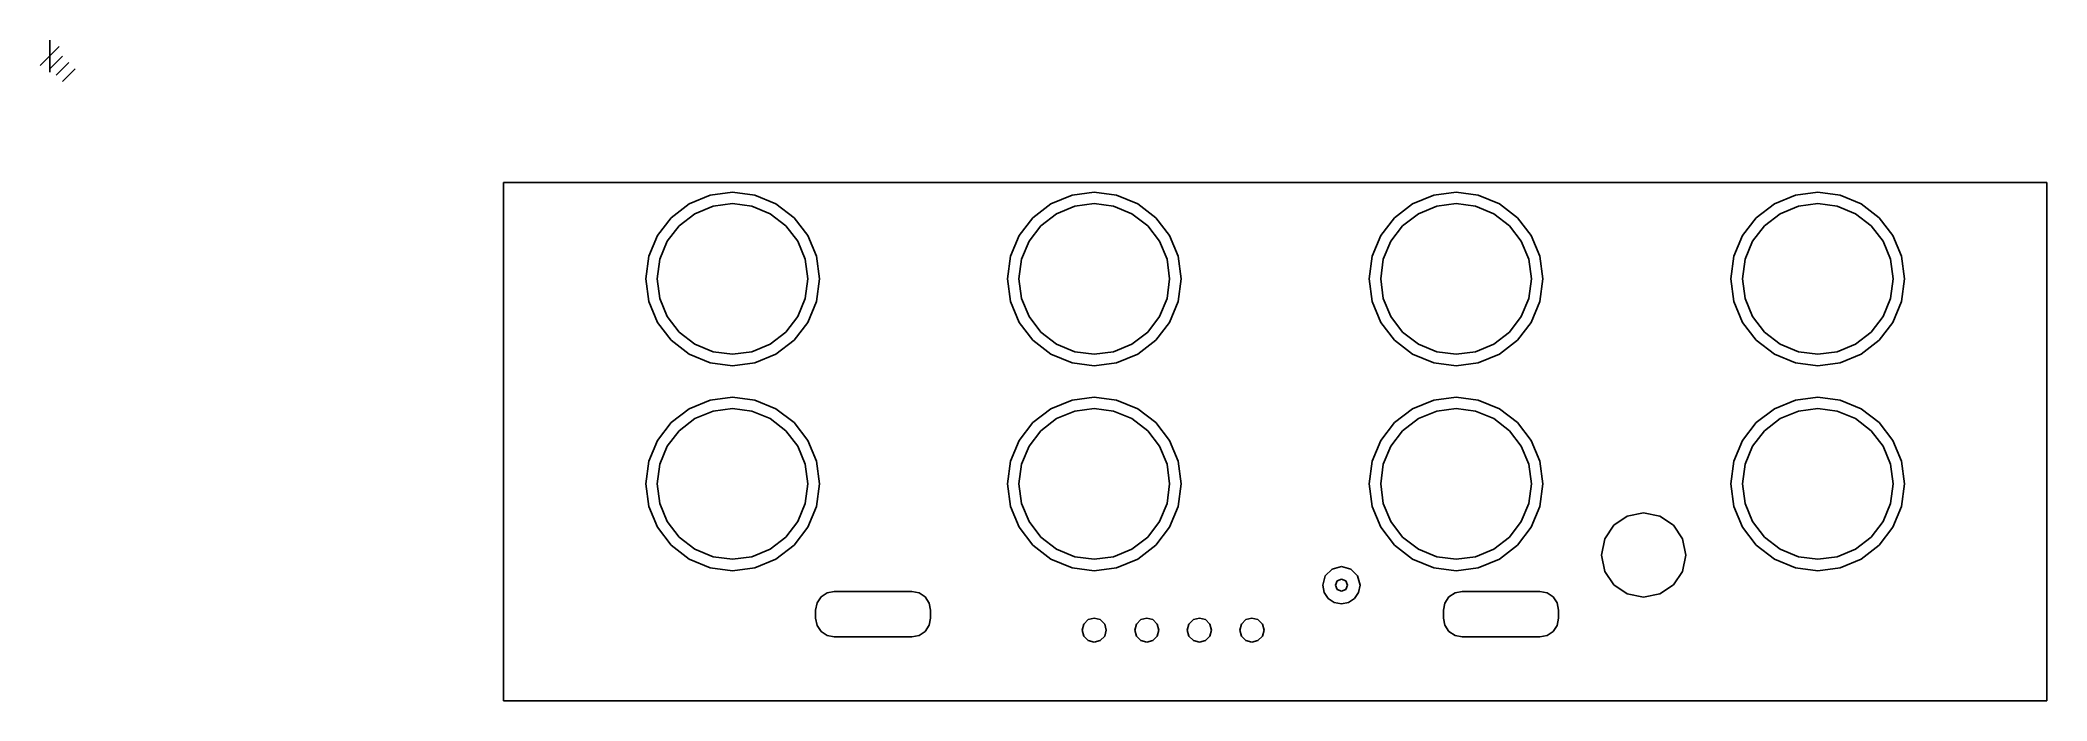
# Model space of a CAD drawing. Extents: x -1 to 166, y 244 to 298.
import ezdxf

# ---------------------------------------------------------------- set-up
doc = ezdxf.new("R2010")
doc.units = 0

msp = doc.modelspace()

# ---------------------------------------------------------------- linework, layer by layer
for p, q in [((165.632, 286.509), (37.632, 286.509)), ((37.632, 286.509), (37.632, 243.509)), ((165.632, 243.509), (165.632, 286.509)), ((53.032005, 284.744374), (51.529701, 283.589232)), ((54.78354, 285.467836), (53.032005, 284.744374)), ((56.632, 285.70899), (54.78354, 285.467836)), ((56.632, 284.75899), (55.027434, 284.549655)), ((58.48046, 285.467836), (56.632, 285.70899)), ((58.236566, 284.549655), (56.632, 284.75899)), ((60.231995, 284.744374), (58.48046, 285.467836)), ((61.734299, 283.589232), (60.231995, 284.744374)), ((83.032005, 284.744374), (81.529701, 283.589232)), ((84.78354, 285.467836), (83.032005, 284.744374)), ((86.632, 285.70899), (84.78354, 285.467836)), ((86.632, 284.75899), (85.027434, 284.549655)), ((88.48046, 285.467836), (86.632, 285.70899)), ((88.236566, 284.549655), (86.632, 284.75899)), ((90.231995, 284.744374), (88.48046, 285.467836)), ((91.734299, 283.589232), (90.231995, 284.744374)), ((113.032005, 284.744374), (111.529701, 283.589232)), ((114.78354, 285.467836), (113.032005, 284.744374)), ((116.632, 285.70899), (114.78354, 285.467836)), ((116.632, 284.75899), (115.027434, 284.549655)), ((118.48046, 285.467836), (116.632, 285.70899)), ((118.236566, 284.549655), (116.632, 284.75899)), ((120.231995, 284.744374), (118.48046, 285.467836)), ((121.734299, 283.589232), (120.231995, 284.744374)), ((143.032005, 284.744374), (141.529701, 283.589232)), ((144.78354, 285.467836), (143.032005, 284.744374)), ((146.632, 285.70899), (144.78354, 285.467836)), ((146.632, 284.75899), (145.027434, 284.549655)), ((148.48046, 285.467836), (146.632, 285.70899)), ((148.236566, 284.549655), (146.632, 284.75899)), ((150.231995, 284.744374), (148.48046, 285.467836)), ((151.734299, 283.589232), (150.231995, 284.744374)), ((51.529701, 283.589232), (50.396626, 282.108995)), ((53.507005, 283.92165), (52.202922, 282.918922)), ((55.027434, 284.549655), (53.507005, 283.92165)), ((59.756995, 283.92165), (58.236566, 284.549655)), ((61.061078, 282.918922), (59.756995, 283.92165)), ((62.867375, 282.108995), (61.734299, 283.589232)), ((81.529701, 283.589232), (80.396626, 282.108995)), ((83.507005, 283.92165), (82.202922, 282.918922)), ((85.027434, 284.549655), (83.507005, 283.92165)), ((89.756995, 283.92165), (88.236566, 284.549655)), ((91.061078, 282.918922), (89.756995, 283.92165)), ((92.867375, 282.108995), (91.734299, 283.589232)), ((111.529701, 283.589232), (110.396626, 282.108995)), ((113.507005, 283.92165), (112.202922, 282.918922)), ((115.027434, 284.549655), (113.507005, 283.92165)), ((119.756995, 283.92165), (118.236566, 284.549655)), ((121.061078, 282.918922), (119.756995, 283.92165)), ((122.867375, 282.108995), (121.734299, 283.589232)), ((141.529701, 283.589232), (140.396626, 282.108995)), ((143.507005, 283.92165), (142.202922, 282.918922)), ((145.027434, 284.549655), (143.507005, 283.92165)), ((149.756995, 283.92165), (148.236566, 284.549655)), ((151.061078, 282.918922), (149.756995, 283.92165)), ((152.867375, 282.108995), (151.734299, 283.589232)), ((50.396626, 282.108995), (49.681241, 280.387604)), ((51.21935, 281.633995), (50.598356, 280.139733)), ((52.202922, 282.918922), (51.21935, 281.633995)), ((62.044651, 281.633995), (61.061078, 282.918922)), ((62.665648, 280.139733), (62.044651, 281.633995)), ((63.582763, 280.387604), (62.867375, 282.108995)), ((80.396626, 282.108995), (79.681241, 280.387604)), ((81.21935, 281.633995), (80.598356, 280.139733)), ((82.202922, 282.918922), (81.21935, 281.633995)), ((92.044651, 281.633995), (91.061078, 282.918922)), ((92.665648, 280.139733), (92.044651, 281.633995)), ((93.582763, 280.387604), (92.867375, 282.108995)), ((110.396626, 282.108995), (109.681241, 280.387604)), ((111.21935, 281.633995), (110.598356, 280.139733)), ((112.202922, 282.918922), (111.21935, 281.633995)), ((122.044651, 281.633995), (121.061078, 282.918922)), ((122.665648, 280.139733), (122.044651, 281.633995)), ((123.582763, 280.387604), (122.867375, 282.108995)), ((140.396626, 282.108995), (139.681241, 280.387604)), ((141.21935, 281.633995), (140.598356, 280.139733)), ((142.202922, 282.918922), (141.21935, 281.633995)), ((152.044651, 281.633995), (151.061078, 282.918922)), ((152.665648, 280.139733), (152.044651, 281.633995)), ((153.582763, 280.387604), (152.867375, 282.108995)), ((49.681241, 280.387604), (49.43201, 278.509)), ((50.598356, 280.139733), (50.38201, 278.509)), ((62.882, 278.509), (62.665648, 280.139733)), ((63.832, 278.509), (63.582763, 280.387604)), ((79.681241, 280.387604), (79.43201, 278.509)), ((80.598356, 280.139733), (80.38201, 278.509)), ((92.882, 278.509), (92.665648, 280.139733)), ((93.832, 278.509), (93.582763, 280.387604)), ((109.681241, 280.387604), (109.43201, 278.509)), ((110.598356, 280.139733), (110.38201, 278.509)), ((122.882, 278.509), (122.665648, 280.139733)), ((123.832, 278.509), (123.582763, 280.387604)), ((139.681241, 280.387604), (139.43201, 278.509)), ((140.598356, 280.139733), (140.38201, 278.509)), ((152.882, 278.509), (152.665648, 280.139733)), ((153.832, 278.509), (153.582763, 280.387604)), ((49.43201, 278.509), (49.681244, 276.630396)), ((50.38201, 278.509), (50.598359, 276.878267)), ((62.665649, 276.878267), (62.881995, 278.509)), ((62.881995, 278.509), (62.882, 278.509)), ((63.582764, 276.630396), (63.831995, 278.509)), ((63.831995, 278.509), (63.832, 278.509)), ((79.43201, 278.509), (79.681244, 276.630396)), ((80.38201, 278.509), (80.598359, 276.878267)), ((92.665649, 276.878267), (92.881995, 278.509)), ((92.881995, 278.509), (92.882, 278.509)), ((93.582764, 276.630396), (93.831995, 278.509)), ((93.831995, 278.509), (93.832, 278.509)), ((109.43201, 278.509), (109.681244, 276.630396)), ((110.38201, 278.509), (110.598359, 276.878267)), ((122.665649, 276.878267), (122.881995, 278.509)), ((122.881995, 278.509), (122.882, 278.509)), ((123.582764, 276.630396), (123.831995, 278.509)), ((123.831995, 278.509), (123.832, 278.509)), ((139.43201, 278.509), (139.681244, 276.630396)), ((140.38201, 278.509), (140.598359, 276.878267)), ((152.665649, 276.878267), (152.881995, 278.509)), ((152.881995, 278.509), (152.882, 278.509)), ((153.582764, 276.630396), (153.831995, 278.509)), ((153.831995, 278.509), (153.832, 278.509)), ((49.681244, 276.630396), (50.39663, 274.909005)), ((50.598359, 276.878267), (51.219354, 275.384005)), ((62.044655, 275.384005), (62.665649, 276.878267)), ((62.867379, 274.909005), (63.582764, 276.630396)), ((79.681244, 276.630396), (80.39663, 274.909005)), ((80.598359, 276.878267), (81.219354, 275.384005)), ((92.044655, 275.384005), (92.665649, 276.878267)), ((92.867379, 274.909005), (93.582764, 276.630396)), ((109.681244, 276.630396), (110.39663, 274.909005)), ((110.598359, 276.878267), (111.219354, 275.384005)), ((122.044655, 275.384005), (122.665649, 276.878267)), ((122.867379, 274.909005), (123.582764, 276.630396)), ((139.681244, 276.630396), (140.39663, 274.909005)), ((140.598359, 276.878267), (141.219354, 275.384005)), ((152.044655, 275.384005), (152.665649, 276.878267)), ((152.867379, 274.909005), (153.582764, 276.630396)), ((50.39663, 274.909005), (51.529706, 273.428768)), ((51.219354, 275.384005), (52.202927, 274.099078)), ((61.061083, 274.099078), (62.044655, 275.384005)), ((61.734304, 273.428768), (62.867379, 274.909005)), ((80.39663, 274.909005), (81.529706, 273.428768)), ((81.219354, 275.384005), (82.202927, 274.099078)), ((91.061083, 274.099078), (92.044655, 275.384005)), ((91.734304, 273.428768), (92.867379, 274.909005)), ((110.39663, 274.909005), (111.529706, 273.428768)), ((111.219354, 275.384005), (112.202927, 274.099078)), ((121.061083, 274.099078), (122.044655, 275.384005)), ((121.734304, 273.428768), (122.867379, 274.909005)), ((140.39663, 274.909005), (141.529706, 273.428768)), ((141.219354, 275.384005), (142.202927, 274.099078)), ((151.061083, 274.099078), (152.044655, 275.384005)), ((151.734304, 273.428768), (152.867379, 274.909005)), ((51.529706, 273.428768), (53.03201, 272.273626)), ((52.202927, 274.099078), (53.50701, 273.09635)), ((53.50701, 273.09635), (55.027439, 272.468345)), ((58.236571, 272.468345), (59.757, 273.09635)), ((59.757, 273.09635), (61.061083, 274.099078)), ((60.232, 272.273626), (61.734304, 273.428768)), ((81.529706, 273.428768), (83.03201, 272.273626)), ((82.202927, 274.099078), (83.50701, 273.09635)), ((83.50701, 273.09635), (85.027439, 272.468345)), ((88.236571, 272.468345), (89.757, 273.09635)), ((89.757, 273.09635), (91.061083, 274.099078)), ((90.232, 272.273626), (91.734304, 273.428768)), ((111.529706, 273.428768), (113.03201, 272.273626)), ((112.202927, 274.099078), (113.50701, 273.09635)), ((113.50701, 273.09635), (115.027439, 272.468345)), ((118.236571, 272.468345), (119.757, 273.09635)), ((119.757, 273.09635), (121.061083, 274.099078)), ((120.232, 272.273626), (121.734304, 273.428768)), ((141.529706, 273.428768), (143.03201, 272.273626)), ((142.202927, 274.099078), (143.50701, 273.09635)), ((143.50701, 273.09635), (145.027439, 272.468345)), ((148.236571, 272.468345), (149.757, 273.09635)), ((149.757, 273.09635), (151.061083, 274.099078)), ((150.232, 272.273626), (151.734304, 273.428768)), ((53.03201, 272.273626), (54.783545, 271.550164)), ((54.783545, 271.550164), (56.632005, 271.30901)), ((55.027439, 272.468345), (56.632005, 272.25901)), ((56.632005, 272.25901), (58.236571, 272.468345)), ((56.632005, 271.30901), (58.480465, 271.550164)), ((58.480465, 271.550164), (60.232, 272.273626)), ((83.03201, 272.273626), (84.783545, 271.550164)), ((84.783545, 271.550164), (86.632005, 271.30901)), ((85.027439, 272.468345), (86.632005, 272.25901)), ((86.632005, 272.25901), (88.236571, 272.468345)), ((86.632005, 271.30901), (88.480465, 271.550164)), ((88.480465, 271.550164), (90.232, 272.273626)), ((113.03201, 272.273626), (114.783545, 271.550164)), ((114.783545, 271.550164), (116.632005, 271.30901)), ((115.027439, 272.468345), (116.632005, 272.25901)), ((116.632005, 272.25901), (118.236571, 272.468345)), ((116.632005, 271.30901), (118.480465, 271.550164)), ((118.480465, 271.550164), (120.232, 272.273626)), ((143.03201, 272.273626), (144.783545, 271.550164)), ((144.783545, 271.550164), (146.632005, 271.30901)), ((145.027439, 272.468345), (146.632005, 272.25901)), ((146.632005, 272.25901), (148.236571, 272.468345)), ((146.632005, 271.30901), (148.480465, 271.550164)), ((148.480465, 271.550164), (150.232, 272.273626)), ((54.78354, 268.467836), (53.032005, 267.744374)), ((56.632, 268.70899), (54.78354, 268.467836)), ((58.48046, 268.467836), (56.632, 268.70899)), ((60.231995, 267.744374), (58.48046, 268.467836)), ((84.78354, 268.467836), (83.032005, 267.744374)), ((86.632, 268.70899), (84.78354, 268.467836)), ((88.48046, 268.467836), (86.632, 268.70899)), ((90.231995, 267.744374), (88.48046, 268.467836)), ((114.78354, 268.467836), (113.032005, 267.744374)), ((116.632, 268.70899), (114.78354, 268.467836)), ((118.48046, 268.467836), (116.632, 268.70899)), ((120.231995, 267.744374), (118.48046, 268.467836)), ((144.78354, 268.467836), (143.032005, 267.744374)), ((146.632, 268.70899), (144.78354, 268.467836)), ((148.48046, 268.467836), (146.632, 268.70899)), ((150.231995, 267.744374), (148.48046, 268.467836)), ((51.529701, 266.589232), (50.396626, 265.108995)), ((53.032005, 267.744374), (51.529701, 266.589232)), ((53.507005, 266.92165), (52.202922, 265.918922)), ((55.027434, 267.549655), (53.507005, 266.92165)), ((56.632, 267.75899), (55.027434, 267.549655)), ((58.236566, 267.549655), (56.632, 267.75899)), ((59.756995, 266.92165), (58.236566, 267.549655)), ((61.061078, 265.918922), (59.756995, 266.92165)), ((61.734299, 266.589232), (60.231995, 267.744374)), ((62.867375, 265.108995), (61.734299, 266.589232)), ((81.529701, 266.589232), (80.396626, 265.108995)), ((83.032005, 267.744374), (81.529701, 266.589232)), ((83.507005, 266.92165), (82.202922, 265.918922)), ((85.027434, 267.549655), (83.507005, 266.92165)), ((86.632, 267.75899), (85.027434, 267.549655)), ((88.236566, 267.549655), (86.632, 267.75899)), ((89.756995, 266.92165), (88.236566, 267.549655)), ((91.061078, 265.918922), (89.756995, 266.92165)), ((91.734299, 266.589232), (90.231995, 267.744374)), ((92.867375, 265.108995), (91.734299, 266.589232)), ((111.529701, 266.589232), (110.396626, 265.108995)), ((113.032005, 267.744374), (111.529701, 266.589232)), ((113.507005, 266.92165), (112.202922, 265.918922)), ((115.027434, 267.549655), (113.507005, 266.92165)), ((116.632, 267.75899), (115.027434, 267.549655)), ((118.236566, 267.549655), (116.632, 267.75899)), ((119.756995, 266.92165), (118.236566, 267.549655)), ((121.061078, 265.918922), (119.756995, 266.92165)), ((121.734299, 266.589232), (120.231995, 267.744374)), ((122.867375, 265.108995), (121.734299, 266.589232)), ((141.529701, 266.589232), (140.396626, 265.108995)), ((143.032005, 267.744374), (141.529701, 266.589232)), ((143.507005, 266.92165), (142.202922, 265.918922)), ((145.027434, 267.549655), (143.507005, 266.92165)), ((146.632, 267.75899), (145.027434, 267.549655)), ((148.236566, 267.549655), (146.632, 267.75899)), ((149.756995, 266.92165), (148.236566, 267.549655)), ((151.061078, 265.918922), (149.756995, 266.92165)), ((151.734299, 266.589232), (150.231995, 267.744374)), ((152.867375, 265.108995), (151.734299, 266.589232)), ((50.396626, 265.108995), (49.681241, 263.387604)), ((51.21935, 264.633995), (50.598356, 263.139733)), ((52.202922, 265.918922), (51.21935, 264.633995)), ((62.044651, 264.633995), (61.061078, 265.918922)), ((62.665648, 263.139733), (62.044651, 264.633995)), ((63.582763, 263.387604), (62.867375, 265.108995)), ((80.396626, 265.108995), (79.681241, 263.387604)), ((81.21935, 264.633995), (80.598356, 263.139733)), ((82.202922, 265.918922), (81.21935, 264.633995)), ((92.044651, 264.633995), (91.061078, 265.918922)), ((92.665648, 263.139733), (92.044651, 264.633995)), ((93.582763, 263.387604), (92.867375, 265.108995)), ((110.396626, 265.108995), (109.681241, 263.387604)), ((111.21935, 264.633995), (110.598356, 263.139733)), ((112.202922, 265.918922), (111.21935, 264.633995)), ((122.044651, 264.633995), (121.061078, 265.918922)), ((122.665648, 263.139733), (122.044651, 264.633995)), ((123.582763, 263.387604), (122.867375, 265.108995)), ((140.396626, 265.108995), (139.681241, 263.387604)), ((141.21935, 264.633995), (140.598356, 263.139733)), ((142.202922, 265.918922), (141.21935, 264.633995)), ((152.044651, 264.633995), (151.061078, 265.918922)), ((152.665648, 263.139733), (152.044651, 264.633995)), ((153.582763, 263.387604), (152.867375, 265.108995)), ((49.681241, 263.387604), (49.43201, 261.509)), ((50.598356, 263.139733), (50.38201, 261.509)), ((62.882, 261.509), (62.665648, 263.139733)), ((63.832, 261.509), (63.582763, 263.387604)), ((79.681241, 263.387604), (79.43201, 261.509)), ((80.598356, 263.139733), (80.38201, 261.509)), ((92.882, 261.509), (92.665648, 263.139733)), ((93.832, 261.509), (93.582763, 263.387604)), ((109.681241, 263.387604), (109.43201, 261.509)), ((110.598356, 263.139733), (110.38201, 261.509)), ((122.882, 261.509), (122.665648, 263.139733)), ((123.832, 261.509), (123.582763, 263.387604)), ((139.681241, 263.387604), (139.43201, 261.509)), ((140.598356, 263.139733), (140.38201, 261.509)), ((152.882, 261.509), (152.665648, 263.139733)), ((153.832, 261.509), (153.582763, 263.387604)), ((49.43201, 261.509), (49.681244, 259.630396)), ((50.38201, 261.509), (50.598359, 259.878267)), ((62.665649, 259.878267), (62.881995, 261.509)), ((62.881995, 261.509), (62.882, 261.509)), ((63.582764, 259.630396), (63.831995, 261.509)), ((63.831995, 261.509), (63.832, 261.509)), ((79.43201, 261.509), (79.681244, 259.630396)), ((80.38201, 261.509), (80.598359, 259.878267)), ((92.665649, 259.878267), (92.881995, 261.509)), ((92.881995, 261.509), (92.882, 261.509)), ((93.582764, 259.630396), (93.831995, 261.509)), ((93.831995, 261.509), (93.832, 261.509)), ((109.43201, 261.509), (109.681244, 259.630396)), ((110.38201, 261.509), (110.598359, 259.878267)), ((122.665649, 259.878267), (122.881995, 261.509)), ((122.881995, 261.509), (122.882, 261.509)), ((123.582764, 259.630396), (123.831995, 261.509)), ((123.831995, 261.509), (123.832, 261.509)), ((139.43201, 261.509), (139.681244, 259.630396)), ((140.38201, 261.509), (140.598359, 259.878267)), ((152.665649, 259.878267), (152.881995, 261.509)), ((152.881995, 261.509), (152.882, 261.509)), ((153.582764, 259.630396), (153.831995, 261.509)), ((153.831995, 261.509), (153.832, 261.509)), ((49.681244, 259.630396), (50.39663, 257.909005)), ((50.598359, 259.878267), (51.219354, 258.384005)), ((62.044655, 258.384005), (62.665649, 259.878267)), ((62.867379, 257.909005), (63.582764, 259.630396)), ((79.681244, 259.630396), (80.39663, 257.909005)), ((80.598359, 259.878267), (81.219354, 258.384005)), ((92.044655, 258.384005), (92.665649, 259.878267)), ((92.867379, 257.909005), (93.582764, 259.630396)), ((109.681244, 259.630396), (110.39663, 257.909005)), ((110.598359, 259.878267), (111.219354, 258.384005)), ((122.044655, 258.384005), (122.665649, 259.878267)), ((122.867379, 257.909005), (123.582764, 259.630396)), ((139.681244, 259.630396), (140.39663, 257.909005)), ((140.598359, 259.878267), (141.219354, 258.384005)), ((152.044655, 258.384005), (152.665649, 259.878267)), ((152.867379, 257.909005), (153.582764, 259.630396)), ((51.219354, 258.384005), (52.202927, 257.099078)), ((61.061083, 257.099078), (62.044655, 258.384005)), ((81.219354, 258.384005), (82.202927, 257.099078)), ((91.061083, 257.099078), (92.044655, 258.384005)), ((111.219354, 258.384005), (112.202927, 257.099078)), ((121.061083, 257.099078), (122.044655, 258.384005)), ((129.713224, 258.075048), (128.962758, 256.964458)), ((130.825081, 258.823636), (129.713224, 258.075048)), ((132.186005, 259.098084), (130.825081, 258.823636)), ((133.546929, 258.823636), (132.186005, 259.098084)), ((134.658786, 258.075048), (133.546929, 258.823636)), ((135.409252, 256.964458), (134.658786, 258.075048)), ((141.219354, 258.384005), (142.202927, 257.099078)), ((151.061083, 257.099078), (152.044655, 258.384005)), ((50.39663, 257.909005), (51.529706, 256.428768)), ((51.529706, 256.428768), (53.03201, 255.273626)), ((52.202927, 257.099078), (53.50701, 256.09635)), ((59.757, 256.09635), (61.061083, 257.099078)), ((60.232, 255.273626), (61.734304, 256.428768)), ((61.734304, 256.428768), (62.867379, 257.909005)), ((80.39663, 257.909005), (81.529706, 256.428768)), ((81.529706, 256.428768), (83.03201, 255.273626)), ((82.202927, 257.099078), (83.50701, 256.09635)), ((89.757, 256.09635), (91.061083, 257.099078)), ((90.232, 255.273626), (91.734304, 256.428768)), ((91.734304, 256.428768), (92.867379, 257.909005)), ((110.39663, 257.909005), (111.529706, 256.428768)), ((111.529706, 256.428768), (113.03201, 255.273626)), ((112.202927, 257.099078), (113.50701, 256.09635)), ((119.757, 256.09635), (121.061083, 257.099078)), ((120.232, 255.273626), (121.734304, 256.428768)), ((121.734304, 256.428768), (122.867379, 257.909005)), ((128.962758, 256.964458), (128.68601, 255.604)), ((135.686, 255.604), (135.409252, 256.964458)), ((140.39663, 257.909005), (141.529706, 256.428768)), ((141.529706, 256.428768), (143.03201, 255.273626)), ((142.202927, 257.099078), (143.50701, 256.09635)), ((149.757, 256.09635), (151.061083, 257.099078)), ((150.232, 255.273626), (151.734304, 256.428768)), ((151.734304, 256.428768), (152.867379, 257.909005)), ((53.03201, 255.273626), (54.783545, 254.550164)), ((53.50701, 256.09635), (55.027439, 255.468345)), ((55.027439, 255.468345), (56.632005, 255.25901)), ((56.632005, 255.25901), (58.236571, 255.468345)), ((58.236571, 255.468345), (59.757, 256.09635)), ((58.480465, 254.550164), (60.232, 255.273626)), ((83.03201, 255.273626), (84.783545, 254.550164)), ((83.50701, 256.09635), (85.027439, 255.468345)), ((85.027439, 255.468345), (86.632005, 255.25901)), ((86.632005, 255.25901), (88.236571, 255.468345)), ((88.236571, 255.468345), (89.757, 256.09635)), ((88.480465, 254.550164), (90.232, 255.273626)), ((107.1269, 254.6461), (106.35585, 254.439498)), ((107.89795, 254.439498), (107.1269, 254.6461)), ((113.03201, 255.273626), (114.783545, 254.550164)), ((113.50701, 256.09635), (115.027439, 255.468345)), ((115.027439, 255.468345), (116.632005, 255.25901)), ((116.632005, 255.25901), (118.236571, 255.468345)), ((118.236571, 255.468345), (119.757, 256.09635)), ((118.480465, 254.550164), (120.232, 255.273626)), ((128.68601, 255.604), (128.962758, 254.243542)), ((135.409252, 254.243542), (135.686, 255.604)), ((135.686, 255.604), (135.686, 255.604)), ((143.03201, 255.273626), (144.783545, 254.550164)), ((143.50701, 256.09635), (145.027439, 255.468345)), ((145.027439, 255.468345), (146.632005, 255.25901)), ((146.632005, 255.25901), (148.236571, 255.468345)), ((148.236571, 255.468345), (149.757, 256.09635)), ((148.480465, 254.550164), (150.232, 255.273626)), ((54.783545, 254.550164), (56.632005, 254.30901)), ((56.632005, 254.30901), (58.480465, 254.550164)), ((84.783545, 254.550164), (86.632005, 254.30901)), ((86.632005, 254.30901), (88.480465, 254.550164)), ((105.791402, 253.87505), (105.5848, 253.104)), ((105.5848, 253.104), (105.705986, 252.503745)), ((106.35585, 254.439498), (105.791402, 253.87505)), ((106.773697, 253.457096), (106.627001, 253.104)), ((106.627001, 253.104), (106.773697, 252.750904)), ((107.127, 253.603293), (106.773697, 253.457096)), ((107.480304, 253.457096), (107.127, 253.603293)), ((107.627, 253.104), (107.480304, 253.457096)), ((107.480304, 252.750904), (107.627, 253.104)), ((107.627, 253.104), (107.627, 253.104)), ((108.462398, 253.87505), (107.89795, 254.439498)), ((108.669, 253.104), (108.462398, 253.87505)), ((108.547814, 252.503745), (108.669, 253.104)), ((108.669, 253.104), (108.669, 253.104)), ((114.783545, 254.550164), (116.632005, 254.30901)), ((116.632005, 254.30901), (118.480465, 254.550164)), ((128.962758, 254.243542), (129.713224, 253.132952)), ((129.713224, 253.132952), (130.825081, 252.384364)), ((133.546929, 252.384364), (134.658786, 253.132952)), ((134.658786, 253.132952), (135.409252, 254.243542)), ((144.783545, 254.550164), (146.632005, 254.30901)), ((146.632005, 254.30901), (148.480465, 254.550164)), ((63.5176, 251.034), (63.639407, 251.63733)), ((63.639407, 251.63733), (63.971584, 252.130016)), ((63.971584, 252.130016), (64.46427, 252.462193)), ((64.46427, 252.462193), (65.0676, 252.584)), ((65.0676, 252.584), (71.5076, 252.584)), ((71.5076, 252.584), (72.100759, 252.466013)), ((72.100759, 252.466013), (72.603616, 252.130016)), ((72.603616, 252.130016), (72.939613, 251.627159)), ((72.939613, 251.627159), (73.0576, 251.034)), ((105.705986, 252.503745), (106.036471, 252.013571)), ((106.036471, 252.013571), (106.526645, 251.683086)), ((106.526645, 251.683086), (107.1269, 251.5619)), ((106.773697, 252.750904), (107.127, 252.604707)), ((107.1269, 251.5619), (107.727155, 251.683086)), ((107.127, 252.604707), (107.480304, 252.750904)), ((107.727155, 251.683086), (108.217329, 252.013571)), ((108.217329, 252.013571), (108.547814, 252.503745)), ((115.593, 251.034), (115.710987, 251.627159)), ((115.710987, 251.627159), (116.046984, 252.130016)), ((116.046984, 252.130016), (116.549841, 252.466013)), ((116.549841, 252.466013), (117.143, 252.584)), ((117.143, 252.584), (123.583, 252.584)), ((123.583, 252.584), (124.18633, 252.462193)), ((124.18633, 252.462193), (124.679016, 252.130016)), ((124.679016, 252.130016), (125.011193, 251.63733)), ((125.011193, 251.63733), (125.133, 251.034)), ((130.825081, 252.384364), (132.186005, 252.109916)), ((132.186005, 252.109916), (133.546929, 252.384364)), ((63.5176, 250.374), (63.5176, 251.034)), ((63.639407, 249.77067), (63.5176, 250.374)), ((63.971584, 249.277984), (63.639407, 249.77067)), ((72.939613, 249.780841), (72.603616, 249.277984)), ((73.0576, 250.374), (72.939613, 249.780841)), ((73.0576, 251.034), (73.0576, 250.374)), ((73.0576, 251.034), (73.0576, 251.034)), ((85.761075, 249.883999), (85.627101, 249.384)), ((86.1271, 250.250025), (85.761075, 249.883999)), ((86.6271, 250.383999), (86.1271, 250.250025)), ((87.127099, 250.250025), (86.6271, 250.383999)), ((87.493125, 249.883999), (87.127099, 250.250025)), ((87.6271, 249.384), (87.493125, 249.883999)), ((90.122275, 249.883999), (89.988301, 249.384)), ((90.4883, 250.250025), (90.122275, 249.883999)), ((90.9883, 250.383999), (90.4883, 250.250025)), ((91.488299, 250.250025), (90.9883, 250.383999)), ((91.854325, 249.883999), (91.488299, 250.250025)), ((91.9883, 249.384), (91.854325, 249.883999)), ((94.480775, 249.883999), (94.346801, 249.384)), ((94.8468, 250.250025), (94.480775, 249.883999)), ((95.3468, 250.383999), (94.8468, 250.250025)), ((95.846799, 250.250025), (95.3468, 250.383999)), ((96.212825, 249.883999), (95.846799, 250.250025)), ((96.3468, 249.384), (96.212825, 249.883999)), ((98.841975, 249.883999), (98.708001, 249.384)), ((99.208, 250.250025), (98.841975, 249.883999)), ((99.708, 250.383999), (99.208, 250.250025)), ((100.207999, 250.250025), (99.708, 250.383999)), ((100.574025, 249.883999), (100.207999, 250.250025)), ((100.708, 249.384), (100.574025, 249.883999)), ((115.593, 250.374), (115.593, 251.034)), ((115.710987, 249.780841), (115.593, 250.374)), ((116.046984, 249.277984), (115.710987, 249.780841)), ((125.011193, 249.77067), (124.679016, 249.277984)), ((125.133, 250.374), (125.011193, 249.77067)), ((125.133, 251.034), (125.133, 250.374)), ((125.133, 251.034), (125.133, 251.034)), ((64.46427, 248.945807), (63.971584, 249.277984)), ((65.0676, 248.824), (64.46427, 248.945807)), ((71.5076, 248.824), (65.0676, 248.824)), ((72.100759, 248.941987), (71.5076, 248.824)), ((72.603616, 249.277984), (72.100759, 248.941987)), ((85.627101, 249.384), (85.761076, 248.884)), ((85.761076, 248.884), (86.127101, 248.517975)), ((86.127101, 248.517975), (86.6271, 248.384001)), ((86.6271, 248.384001), (87.1271, 248.517975)), ((87.1271, 248.517975), (87.493125, 248.884)), ((87.493125, 248.884), (87.627099, 249.384)), ((87.627099, 249.384), (87.6271, 249.384)), ((89.988301, 249.384), (90.122276, 248.884)), ((90.122276, 248.884), (90.488301, 248.517975)), ((90.488301, 248.517975), (90.9883, 248.384001)), ((90.9883, 248.384001), (91.4883, 248.517975)), ((91.4883, 248.517975), (91.854325, 248.884)), ((91.854325, 248.884), (91.988299, 249.384)), ((91.988299, 249.384), (91.9883, 249.384)), ((94.346801, 249.384), (94.480776, 248.884)), ((94.480776, 248.884), (94.846801, 248.517975)), ((94.846801, 248.517975), (95.346801, 248.384001)), ((95.346801, 248.384001), (95.8468, 248.517975)), ((95.8468, 248.517975), (96.212825, 248.884)), ((96.212825, 248.884), (96.3468, 249.384)), ((96.3468, 249.384), (96.3468, 249.384)), ((98.708001, 249.384), (98.841976, 248.884)), ((98.841976, 248.884), (99.208001, 248.517975)), ((99.208001, 248.517975), (99.708, 248.384001)), ((99.708, 248.384001), (100.208, 248.517975)), ((100.208, 248.517975), (100.574025, 248.884)), ((100.574025, 248.884), (100.707999, 249.384)), ((100.707999, 249.384), (100.708, 249.384)), ((116.549841, 248.941987), (116.046984, 249.277984)), ((117.143, 248.824), (116.549841, 248.941987)), ((123.583, 248.824), (117.143, 248.824)), ((124.18633, 248.945807), (123.583, 248.824)), ((124.679016, 249.277984), (124.18633, 248.945807)), ((37.632, 243.509), (165.632, 243.509))]:
    msp.add_line(p, q)
at = {"layer": 'Layer 1'}
for p, q in [((0, 298.323), (0, 295.677)), ((0.793749, 297.794), (-0.793749, 296.206)), ((1.05833, 297), (0, 295.94167)), ((1.5875, 296.471), (0.52917, 295.41267)), ((2.11666, 295.942), (1.05833, 294.88367))]:
    msp.add_line(p, q, dxfattribs=at)

doc.saveas('drawing.dxf')
